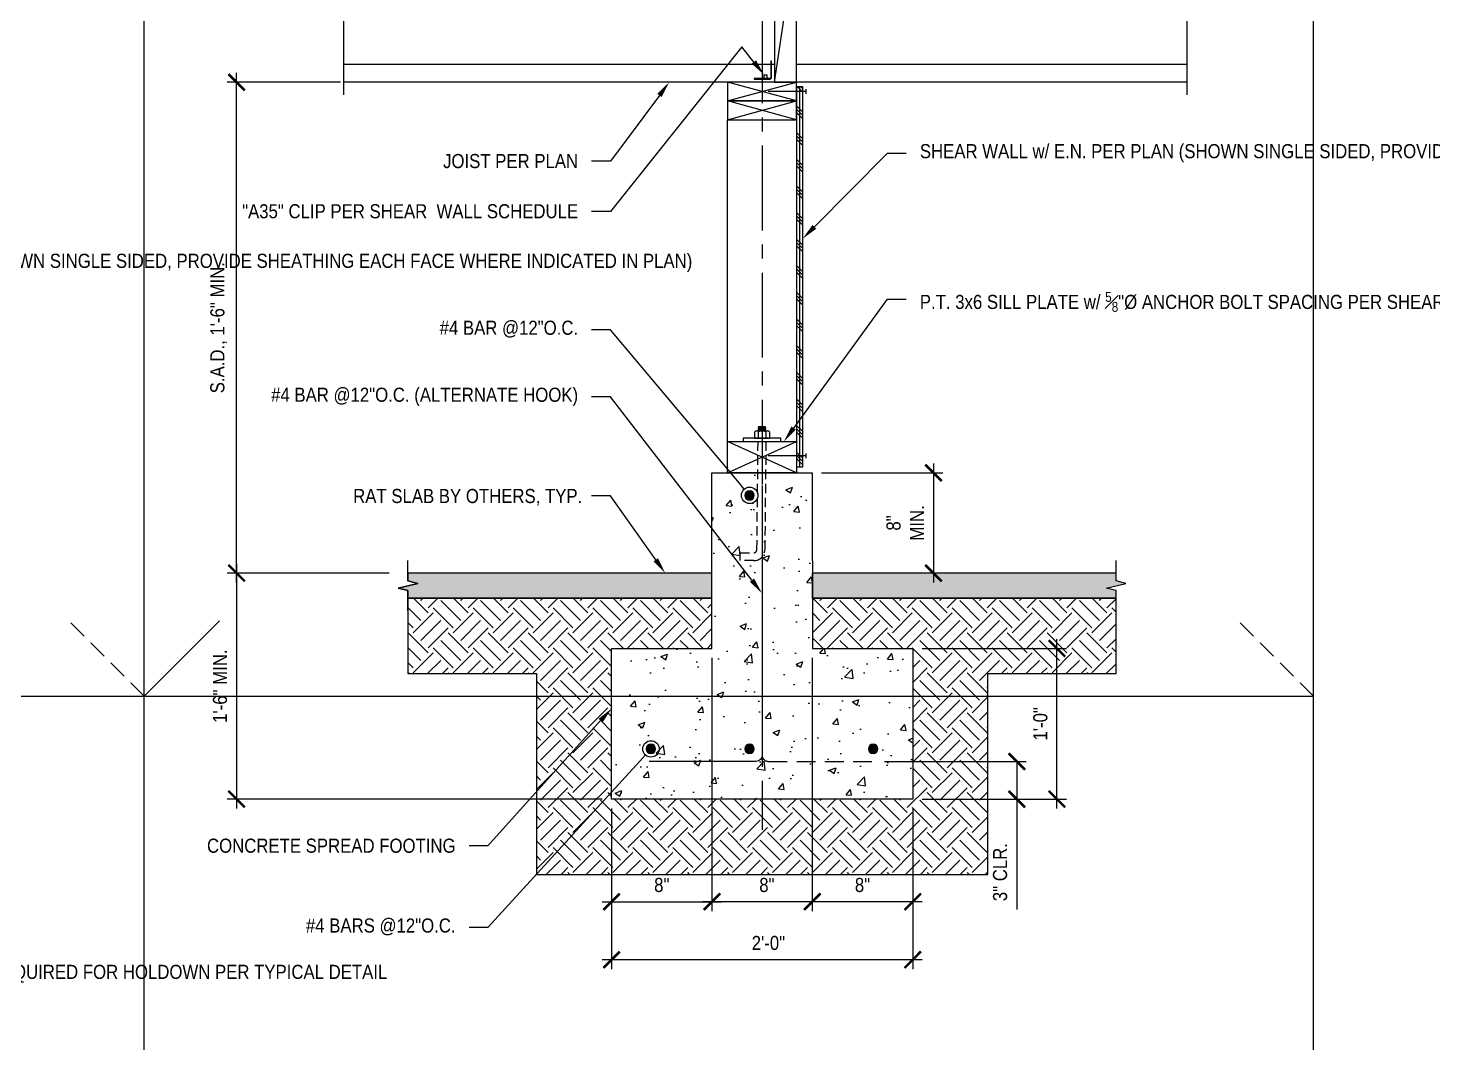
# Model space of a CAD drawing. Header units: inches. Extents: x -2661 to 42767, y -1222 to 9099.
# Drawn here: x -1065.2 to -953.3, y 2015.9 to 2096.8 of the extents above; entities that cross this region are included whole.
import ezdxf
from ezdxf import colors
from ezdxf.entities.mleader import LeaderData, LeaderLine
from ezdxf.math import Vec2, Vec3

# ---------------------------------------------------------------- set-up
doc = ezdxf.new("R2010")
doc.units = ezdxf.units.IN
doc.header["$LTSCALE"] = 12
doc.header["$MEASUREMENT"] = 0
doc.header["$PDMODE"] = 3
for name, pattern in [('CENTER2', [1.125, 0.75, -0.125, 0.125, -0.125]), ('HIDDEN2', [0.1875, 0.125, -0.0625]), ('HIDDEN4', [0.09375, 0.0625, -0.03125])]:
    doc.linetypes.add(name, pattern=pattern)
doc.layers.get('0').update_dxf_attribs({"linetype": 'CONTINUOUS'})
doc.layers.get('DefPoints').update_dxf_attribs({"color": 251, "linetype": 'CONTINUOUS'})
doc.layers.add('DESIGNER COMMENTS', color=221, linetype='CONTINUOUS', plot=False)
doc.layers.add('S-ANNO-GRID-NONPLOT', color=251, linetype='CONTINUOUS', plot=False)
doc.layers.add('S-ANNO-NONPLOT', color=253, linetype='CONTINUOUS', plot=False, transparency=0.5)
for name, color, linetype in [('S-ANNO-NOTE', 4, 'CONTINUOUS'), ('S-ARCH', 1, 'CONTINUOUS'), ('S-BOLT', 2, 'CONTINUOUS'), ('S-BREAK', 2, 'CONTINUOUS'), ('S-CONC', 4, 'CONTINUOUS'), ('S-DIMS', 2, 'CONTINUOUS'), ('S-GRID', 1, 'CENTER2'), ('S-NAIL', 2, 'CONTINUOUS'), ('S-NOTE', 4, 'CONTINUOUS'), ('S-REBAR', 7, 'CONTINUOUS'), ('S-SIMPSON', 2, 'CONTINUOUS'), ('S-WOOD', 3, 'CONTINUOUS')]:
    doc.layers.add(name, color=color, linetype=linetype)
doc.layers.add('S-HATCH-SOIL', color=7, linetype='CONTINUOUS', true_color=0x8f8f8f, transparency=0.8)
doc.layers.add('S-POCHE-237', color=7, linetype='CONTINUOUS', true_color=0xededed, transparency=0.8)
doc.layers.add('S-HATCH2', color=2, linetype='CONTINUOUS', transparency=0.5)
doc.styles.add('Arial', font='arial.ttf', dxfattribs={"width": 0.85})
doc.dimstyles.new('DIM-12_Se', dxfattribs={"dimscale": 12, "dimtxt": 0.09375, "dimasz": 0.109375, "dimexe": 0.0625, "dimexo": 0.0625, "dimgap": 0.0625, "dimtad": 1, "dimdec": 4, "dimzin": 11, "dimdsep": 46, "dimlunit": 4, "dimtxsty": 'Arial', "dimblk": 'ARCHTICK', "dimcen": 0.125, "dimdle": 0.0625, "dimclrd": 256, "dimclre": 256, "dimclrt": 4, "dimadec": 0, "dimazin": 0, "dimtfac": 0.75, "dimtdec": 4, "dimtmove": 0, "dimatfit": 3, "dimfxl": 1, "dimfrac": 1, "dimtolj": 1, "dimtzin": 0, "dimarcsym": 0})

# ---------------------------------------------------------------- blocks, each defined once
blk = doc.blocks.new('Se_24x36_STARTERS_GRID')
for p, q in [((-93.21, -92), (-93.21, 276)), ((0, 92), (0, 184)), ((-93.21, 92), (-87.21, 98)), ((-186.42, 92), (-93.21, 92)), ((-93.21, 92), (0, 92)), ((0, 0), (0, 92))]:
    blk.add_line(p, q)
at = {"linetype": 'HIDDEN2'}
for p, q in [((-93.21, 92), (-99.21, 98)), ((0, 92), (-6, 98))]:
    blk.add_line(p, q, dxfattribs=at)
blk = doc.blocks.new('_ARCHTICK')
at = {"color": 0, "linetype": 'ByBlock', "const_width": 0.15}
blk.add_lwpolyline([(-0.5, -0.5), (0.5, 0.5)], dxfattribs=at)
blk = doc.blocks.new('*D2160')
at = {"layer": 'DefPoints', "color": 0, "transparency": 16777216}
for p in [(-1010.72, 2047.34), (-1002.72, 2047.34), (-1010.72, 2027.16)]:
    blk.add_point(p, dxfattribs=at)
at = {"layer": 'S-DIMS', "lineweight": -2, "transparency": 16777216}
for p, q in [((-1010.72, 2046.59), (-1010.72, 2026.41)), ((-1002.72, 2046.59), (-1002.72, 2026.41)), ((-1001.97, 2027.16), (-1011.47, 2027.16))]:
    blk.add_line(p, q, dxfattribs=at)
at = {"layer": 'S-DIMS', "lineweight": -2, "transparency": 16777216, "xscale": 1.3125, "yscale": 1.3125, "zscale": 1.3125, "rotation": 180}
blk.add_blockref('_ARCHTICK', (-1010.72, 2027.16), dxfattribs=at)
at = {"layer": 'S-DIMS', "lineweight": -2, "transparency": 16777216, "xscale": 1.3125, "yscale": 1.3125, "zscale": 1.3125}
blk.add_blockref('_ARCHTICK', (-1002.72, 2027.16), dxfattribs=at)
at = {"layer": 'S-DIMS', "color": 4, "transparency": 16777216, "insert": (-1006.34, 2028.49), "char_height": 1.125, "attachment_point": 5, "style": 'Arial'}
blk.add_mtext('\\A1;8"', dxfattribs=at)
blk = doc.blocks.new('*D2161')
at = {"layer": 'DefPoints', "color": 0, "transparency": 16777216}
for p in [(-1002.72, 2047.34), (-994.72, 2035.34), (-1002.72, 2027.16)]:
    blk.add_point(p, dxfattribs=at)
at = {"layer": 'S-DIMS', "lineweight": -2, "transparency": 16777216}
for p, q in [((-1002.72, 2046.59), (-1002.72, 2026.41)), ((-994.72, 2034.59), (-994.72, 2026.41)), ((-993.97, 2027.16), (-1003.47, 2027.16))]:
    blk.add_line(p, q, dxfattribs=at)
at = {"layer": 'S-DIMS', "lineweight": -2, "transparency": 16777216, "xscale": 1.3125, "yscale": 1.3125, "zscale": 1.3125, "rotation": 180}
blk.add_blockref('_ARCHTICK', (-1002.72, 2027.16), dxfattribs=at)
at = {"layer": 'S-DIMS', "lineweight": -2, "transparency": 16777216, "xscale": 1.3125, "yscale": 1.3125, "zscale": 1.3125}
blk.add_blockref('_ARCHTICK', (-994.72, 2027.16), dxfattribs=at)
at = {"layer": 'S-DIMS', "color": 4, "transparency": 16777216, "insert": (-998.72, 2028.49), "char_height": 1.125, "attachment_point": 5, "style": 'Arial'}
blk.add_mtext('\\A1;8"', dxfattribs=at)
blk = doc.blocks.new('*D2162')
at = {"layer": 'DefPoints', "color": 0, "transparency": 16777216}
for p in [(-1010.72, 2047.34), (-1018.72, 2035.34), (-1010.72, 2027.16)]:
    blk.add_point(p, dxfattribs=at)
at = {"layer": 'S-DIMS', "lineweight": -2, "transparency": 16777216}
for p, q in [((-1010.72, 2046.59), (-1010.72, 2026.41)), ((-1018.72, 2034.59), (-1018.72, 2026.41)), ((-1019.47, 2027.16), (-1009.97, 2027.16))]:
    blk.add_line(p, q, dxfattribs=at)
at = {"layer": 'S-DIMS', "lineweight": -2, "transparency": 16777216, "xscale": 1.3125, "yscale": 1.3125, "zscale": 1.3125, "rotation": 180}
blk.add_blockref('_ARCHTICK', (-1018.72, 2027.16), dxfattribs=at)
at = {"layer": 'S-DIMS', "lineweight": -2, "transparency": 16777216, "xscale": 1.3125, "yscale": 1.3125, "zscale": 1.3125}
blk.add_blockref('_ARCHTICK', (-1010.72, 2027.16), dxfattribs=at)
at = {"layer": 'S-DIMS', "color": 4, "transparency": 16777216, "insert": (-1014.72, 2028.49), "char_height": 1.125, "attachment_point": 5, "style": 'Arial'}
blk.add_mtext('\\A1;8"', dxfattribs=at)
blk = doc.blocks.new('*D2163')
at = {"layer": 'DefPoints', "color": 0, "transparency": 16777216}
for p in [(-997.72, 2038.34), (-986.42, 2038.34), (-994.72, 2035.34)]:
    blk.add_point(p, dxfattribs=at)
at = {"layer": 'S-DIMS', "lineweight": -2, "transparency": 16777216}
for p, q in [((-996.97, 2038.34), (-985.67, 2038.34)), ((-986.42, 2038.34), (-986.42, 2034.59)), ((-993.97, 2035.34), (-985.67, 2035.34)), ((-986.42, 2035.34), (-986.42, 2026.54))]:
    blk.add_line(p, q, dxfattribs=at)
at = {"layer": 'S-DIMS', "lineweight": -2, "transparency": 16777216, "xscale": 1.3125, "yscale": 1.3125, "zscale": 1.3125}
for p, rotation in [((-986.42, 2038.34), 90), ((-986.42, 2035.34), 270)]:
    blk.add_blockref('_ARCHTICK', p, dxfattribs=dict(at, rotation=rotation))
at = {"layer": 'S-DIMS', "color": 4, "transparency": 16777216, "insert": (-987.75, 2029.52), "char_height": 1.125, "attachment_point": 5, "rotation": 90, "style": 'Arial'}
blk.add_mtext('\\A1;3" CLR.', dxfattribs=at)
blk = doc.blocks.new('*D2164')
at = {"layer": 'DefPoints', "color": 0, "transparency": 16777216}
for p in [(-1048.61, 2092.46), (-1039.59, 2092.46), (-1035.69, 2053.34)]:
    blk.add_point(p, dxfattribs=at)
at = {"layer": 'S-DIMS', "lineweight": -2, "transparency": 16777216}
for p, q in [((-1048.61, 2052.59), (-1048.61, 2093.21)), ((-1040.34, 2092.46), (-1049.36, 2092.46)), ((-1036.44, 2053.34), (-1049.36, 2053.34))]:
    blk.add_line(p, q, dxfattribs=at)
at = {"layer": 'S-DIMS', "lineweight": -2, "transparency": 16777216, "xscale": 1.3125, "yscale": 1.3125, "zscale": 1.3125}
for p, rotation in [((-1048.61, 2092.46), 90), ((-1048.61, 2053.34), 270)]:
    blk.add_blockref('_ARCHTICK', p, dxfattribs=dict(at, rotation=rotation))
at = {"layer": 'S-DIMS', "color": 4, "transparency": 16777216, "insert": (-1050.04, 2072.9), "char_height": 1.125, "attachment_point": 5, "rotation": 90, "style": 'Arial'}
blk.add_mtext('\\A1;S.A.D., 1\'-6" MIN.', dxfattribs=at)
blk = doc.blocks.new('*D2165')
at = {"layer": 'DefPoints', "color": 0, "transparency": 16777216}
for p in [(-994.72, 2047.34), (-983.22, 2047.34), (-994.72, 2035.34)]:
    blk.add_point(p, dxfattribs=at)
at = {"layer": 'S-DIMS', "lineweight": -2, "transparency": 16777216}
for p, q in [((-983.22, 2034.59), (-983.22, 2048.09)), ((-993.97, 2047.34), (-982.47, 2047.34)), ((-993.97, 2035.34), (-982.47, 2035.34))]:
    blk.add_line(p, q, dxfattribs=at)
at = {"layer": 'S-DIMS', "lineweight": -2, "transparency": 16777216, "xscale": 1.3125, "yscale": 1.3125, "zscale": 1.3125}
for p, rotation in [((-983.22, 2047.34), 90), ((-983.22, 2035.34), 270)]:
    blk.add_blockref('_ARCHTICK', p, dxfattribs=dict(at, rotation=rotation))
at = {"layer": 'S-DIMS', "color": 4, "transparency": 16777216, "insert": (-984.54, 2041.34), "char_height": 1.125, "attachment_point": 5, "rotation": 90, "style": 'Arial'}
blk.add_mtext('\\A1;1\'-0"', dxfattribs=at)
blk = doc.blocks.new('*D2166')
at = {"layer": 'DefPoints', "color": 0, "transparency": 16777216}
for p in [(-1018.72, 2035.34), (-994.72, 2035.34), (-1018.72, 2022.54)]:
    blk.add_point(p, dxfattribs=at)
at = {"layer": 'S-DIMS', "lineweight": -2, "transparency": 16777216}
for p, q in [((-1018.72, 2034.59), (-1018.72, 2021.79)), ((-994.72, 2034.59), (-994.72, 2021.79)), ((-993.97, 2022.54), (-1019.47, 2022.54))]:
    blk.add_line(p, q, dxfattribs=at)
at = {"layer": 'S-DIMS', "lineweight": -2, "transparency": 16777216, "xscale": 1.3125, "yscale": 1.3125, "zscale": 1.3125, "rotation": 180}
blk.add_blockref('_ARCHTICK', (-1018.72, 2022.54), dxfattribs=at)
at = {"layer": 'S-DIMS', "lineweight": -2, "transparency": 16777216, "xscale": 1.3125, "yscale": 1.3125, "zscale": 1.3125}
blk.add_blockref('_ARCHTICK', (-994.72, 2022.54), dxfattribs=at)
at = {"layer": 'S-DIMS', "color": 4, "transparency": 16777216, "insert": (-1006.22, 2023.87), "char_height": 1.125, "attachment_point": 5, "style": 'Arial'}
blk.add_mtext('\\A1;2\'-0"', dxfattribs=at)
blk = doc.blocks.new('_DotBlank')
at = {"color": 0, "lineweight": -2}
blk.add_line((-0.5, 0), (-1, 0), dxfattribs=at)
blk.add_circle((0, 0), 0.5, dxfattribs=at)
blk = doc.blocks.new('NUT-SM-THREADS-new')
for p, q in [((-0.94, 0.81), (-0.94, 0)), ((-0.94, 0), (-0.84, 0)), ((-0.84, 0), (0.84, 0)), ((-0.7, 0.94), (0.7, 0.94)), ((0.39, 1.44), (-0.5, 1.44)), ((-0.5, 1.44), (-0.39, 1.37)), ((-0.5, 1.31), (-0.39, 1.37)), ((0.5, 1.25), (-0.5, 1.31)), ((-0.5, 1.31), (-0.39, 1.25)), ((-0.5, 1.19), (-0.39, 1.25)), ((0.5, 1.12), (-0.5, 1.19)), ((-0.5, 1.19), (-0.39, 1.12)), ((-0.5, 1.06), (-0.39, 1.12)), ((0.5, 1), (-0.5, 1.06)), ((-0.5, 1.06), (-0.39, 1)), ((-0.5, 0.94), (-0.39, 1)), ((-0.47, 0.81), (-0.47, 0)), ((-0.39, 1.37), (0.39, 1.31)), ((-0.39, 1.25), (0.39, 1.19)), ((-0.39, 1.12), (0.39, 1.06)), ((-0.39, 1), (0.39, 0.94)), ((0.5, 1.37), (-0.09, 1.41)), ((0.39, 1.44), (0.39, 1.44)), ((0.39, 1.44), (0.5, 1.37)), ((0.39, 1.31), (0.5, 1.37)), ((0.39, 1.31), (0.5, 1.25)), ((0.39, 1.19), (0.5, 1.25)), ((0.39, 1.19), (0.5, 1.12)), ((0.39, 1.06), (0.5, 1.12)), ((0.39, 1.06), (0.5, 1)), ((0.39, 0.94), (0.5, 1)), ((0.47, 0.81), (0.47, 0)), ((0.84, 0), (0.94, 0)), ((0.94, 0.81), (0.94, 0))]:
    blk.add_line(p, q)
for centre, radius, start, end in [((-0.7, 0.65), 0.283, 33.8901, 146.1099), ((0, -0.01), 0.943, 60.1583, 119.8417), ((0.7, 0.65), 0.283, 33.8901, 146.1099)]:
    blk.add_arc(centre, radius, start, end)
blk = doc.blocks.new('NUT-w-3in-WASHER-sm-new')
at = {"layer": 'S-BOLT'}
blk.add_lwpolyline([(-1.5, 0), (1.5, 0), (1.5, 0.25), (-1.5, 0.25)], close=True, dxfattribs=at)
at = {"layer": 'S-BOLT', "xscale": 0.625, "yscale": 0.625, "zscale": 0.625}
blk.add_blockref('NUT-SM-THREADS-new', (0, 0.25), dxfattribs=at)
blk = doc.blocks.new('10d')
at = {"color": 3}
blk.add_line((0.19, 0.25), (-0.19, 0.25), dxfattribs=at)
at = {"color": 2}
blk.add_line((0, 0.25), (0, -2.75), dxfattribs=at)
blk = doc.blocks.new('*U1664')
at = {"color": 0, "linetype": 'ByBlock'}
blk.add_lwpolyline([(2, 0), (0.38, 0), (0.19, -0.78), (-0.19, 0.78), (-0.38, 0), (-2, 0)], dxfattribs=at)
blk = doc.blocks.new('*U521')
h = blk.add_hatch(color=256)
h.dxf.hatch_style = 1
h.paths.add_polyline_path([(0.375, 0, 1), (-0.375, 0, 1)])
at = {"color": 0}
blk.add_circle((0, 0), 0.375, dxfattribs=at)
blk = doc.blocks.new('*U2091')
blk.add_lwpolyline([(-1.625, 0.296875), (-1.625, 0.25), (-0.354, 0.25, 0.4142135624), (-0.25, 0.354), (-0.25, 1.671875), (-0.296875, 1.671875), (-0.296875, 0.348875, -0.4142135624), (-0.348875, 0.296875)], format="xyb", close=True)
blk.add_lwpolyline([(-0.827875, 0.296875), (-0.827875, 0.578141), (-0.609625, 0.57813), (-0.609625, 0.296875)])
blk = doc.blocks.new('*D2188')
at = {"layer": 'DefPoints', "color": 0, "transparency": 16777216}
for p in [(-1048.61, 2053.34), (-1048.61, 2035.34), (-1018.72, 2035.34)]:
    blk.add_point(p, dxfattribs=at)
at = {"layer": 'S-DIMS', "lineweight": -2, "transparency": 16777216}
for p, q in [((-1048.61, 2054.09), (-1048.61, 2034.59)), ((-1019.47, 2035.34), (-1049.36, 2035.34))]:
    blk.add_line(p, q, dxfattribs=at)
at = {"layer": 'S-DIMS', "lineweight": -2, "transparency": 16777216, "xscale": 1.3125, "yscale": 1.3125, "zscale": 1.3125}
for p, rotation in [((-1048.61, 2053.34), 90), ((-1048.61, 2035.34), 270)]:
    blk.add_blockref('_ARCHTICK', p, dxfattribs=dict(at, rotation=rotation))
at = {"layer": 'S-DIMS', "color": 4, "transparency": 16777216, "insert": (-1049.93, 2044.34), "char_height": 1.125, "attachment_point": 5, "rotation": 90, "style": 'Arial'}
blk.add_mtext('\\A1;1\'-6" MIN.', dxfattribs=at)
blk = doc.blocks.new('*D2189')
at = {"layer": 'DefPoints', "color": 0, "transparency": 16777216}
for p in [(-1002.74, 2061.34), (-993.06, 2053.34), (-993.06, 2053.34)]:
    blk.add_point(p, dxfattribs=at)
at = {"layer": 'S-DIMS', "lineweight": -2, "transparency": 16777216}
for p, q in [((-993.06, 2062.09), (-993.06, 2052.59)), ((-1001.99, 2061.34), (-992.31, 2061.34))]:
    blk.add_line(p, q, dxfattribs=at)
at = {"layer": 'S-DIMS', "lineweight": -2, "transparency": 16777216, "xscale": 1.3125, "yscale": 1.3125, "zscale": 1.3125}
for p, rotation in [((-993.06, 2061.34), 90), ((-993.06, 2053.34), 270)]:
    blk.add_blockref('_ARCHTICK', p, dxfattribs=dict(at, rotation=rotation))
at = {"layer": 'S-DIMS', "color": 4, "transparency": 16777216, "insert": (-995.31, 2057.34), "char_height": 1.125, "attachment_point": 5, "rotation": 90, "style": 'Arial'}
blk.add_mtext('\\A1;8"\\PMIN.', dxfattribs=at)

msp = doc.modelspace()

# ---------------------------------------------------------------- hatches: boundary and pattern name
at = {"layer": 'S-HATCH-SOIL'}
h = msp.add_hatch(dxfattribs=at)
h.set_pattern_fill('EARTH', color=256, scale=9, angle=45, style=0)
h.set_pattern_definition([(45, (1012.679, 497.76), (0, 3.1819805), [2.25, -2.25]), (45, (1012.0824, 498.3567), (0, 3.1819805), [2.25, -2.25]), (45, (1011.4857, 498.9533), (0, 3.1819805), [2.25, -2.25]), (135, (1011.4857, 499.351), (-3.1819805, 4e-16), [2.25, -2.25]), (135, (1012.0824, 499.9477), (-3.1819805, 4e-16), [2.25, -2.25]), (135, (1012.679, 500.5443), (-3.1819805, 4e-16), [2.25, -2.25])])
h.paths.add_polyline_path([(-1024.71722, 2045.3386), (-1024.71722, 2029.3386), (-988.71722, 2029.3386), (-988.71722, 2045.3386), (-978.5115, 2045.3386), (-978.5115, 2051.3386), (-1002.71722, 2051.3386), (-1002.71722, 2047.3386), (-994.71722, 2047.3386), (-994.71722, 2035.3386), (-1018.71722, 2035.3386), (-1018.71722, 2047.3386), (-1010.71722, 2047.3386), (-1010.71722, 2051.3386), (-1034.94893, 2051.3386), (-1034.94893, 2045.3386)])
at = {"layer": 'S-HATCH2'}
h = msp.add_hatch(dxfattribs=at)
h.set_pattern_fill('AR-CONC', color=256, scale=0.75, style=0)
h.set_pattern_definition([(50, (0, 0), (5.379451, -0.470641), [0.5625, -6.1875]), (355, (0, 0), (-1.040635, 5.641441), [0.45, -4.95]), (100.45144, (0.4483, -0.039), (4.338816, 5.1708), [0.478051, -5.258566]), (46.1842, (0, 1.5), (8.00431, -1.241395), [0.84375, -9.28125]), (96.63564, (0.667, 1.3966), (7.009965, 7.30589), [0.717078, -7.887853]), (351.18416, (0, 1.5), (7.009965, 7.30589), [0.675, -7.425]), (21, (0.75, 1.125), (4.476803, -3.019642), [0.5625, -6.1875]), (326, (0.75, 1.125), (1.824865, 5.438625), [0.45, -4.95]), (71.45144, (1.123, 0.8734), (6.301668, 2.418984), [0.478051, -5.258566]), (37.5, (0, 0), (0.0911989, 2.4967039), [0, -4.89, 0, -5.025, 0, -4.96875]), (7.5, (0, 0), (1.9730215, 2.9580878), [0, -2.865, 0, -4.7775, 0, -1.89375]), (327.5, (-1.6725, 0), (4.0036683, -0.1691615), [0, -1.875, 0, -5.85, 0, -7.7625]), (317.5, (-2.4225, 0), (4.3738963, 0.7507874), [0, -2.4375, 0, -3.885, 0, -5.5125])])
h.paths.add_polyline_path([(-1010.71722, 2061.3386), (-1002.7432, 2061.3386), (-1002.71722, 2047.3386), (-994.71722, 2047.3386), (-994.71722, 2035.3386), (-1018.71722, 2035.3386), (-1018.71722, 2047.3386), (-1010.71722, 2047.3386)])
at = {"layer": 'S-POCHE-237'}
h = msp.add_hatch(color=256, dxfattribs=at)
h.dxf.hatch_style = 1
h.paths.add_polyline_path([(-1010.71722, 2051.3386), (-1010.71722, 2053.3386), (-1034.94893, 2053.3386), (-1034.94893, 2052.71718), (-1034.17058, 2052.52789), (-1035.72728, 2052.14931), (-1034.96451, 2051.96382), (-1034.94893, 2051.3386)])
h = msp.add_hatch(color=256, dxfattribs=at)
h.dxf.hatch_style = 1
h.paths.add_polyline_path([(-978.5115, 2051.3386), (-978.5115, 2051.96003), (-979.28985, 2052.14931), (-977.73315, 2052.52789), (-978.5115, 2052.71718), (-978.5115, 2053.3386), (-1002.7432, 2053.3386), (-1002.7432, 2051.3386)])
at = {"layer": 'S-WOOD'}
h = msp.add_hatch(dxfattribs=at)
h.set_pattern_fill('PLAST', color=1, scale=6, angle=-45, style=0)
h.set_pattern_definition([(315, (-1003.9802, 2087.9184), (1.06066, 1.06066), []), (315, (-1003.8476, 2088.051), (1.06066, 1.06066), []), (315, (-1003.715, 2088.1836), (1.06066, 1.06066), [])])
h.paths.add_polyline_path([(-1003.98021, 2092.0886), (-1003.98021, 2061.80428), (-1003.48021, 2061.80428), (-1003.48021, 2092.0886)])

# ---------------------------------------------------------------- linework, layer by layer
at = {"layer": 'S-ANNO-NONPLOT', "transparency": 33554495}
msp.add_lwpolyline([(-1034.94893, 2045.3386), (-1024.71722, 2045.3386), (-1024.71722, 2029.3386), (-988.71722, 2029.3386), (-988.71722, 2045.3386), (-978.5115, 2045.3386), (-978.5115, 2051.3386), (-1002.71722, 2051.3386), (-1002.71722, 2047.3386), (-994.71722, 2047.3386), (-994.71722, 2035.3386), (-1018.71722, 2035.3386), (-1018.71722, 2047.3386), (-1010.71722, 2047.3386), (-1010.71722, 2051.3386), (-1034.94893, 2051.3386)], close=True, dxfattribs=at)
at = {"layer": 'S-ARCH'}
for points in [[(-1010.71722, 2051.3386), (-1010.71722, 2053.3386), (-1034.94893, 2053.3386), (-1034.94893, 2052.71718), (-1034.17058, 2052.52789), (-1035.72728, 2052.14931), (-1034.96451, 2051.96382), (-1034.94893, 2051.3386)], [(-978.5115, 2051.3386), (-978.5115, 2051.96003), (-979.28985, 2052.14931), (-977.73315, 2052.52789), (-978.5115, 2052.71718), (-978.5115, 2053.3386), (-1002.7432, 2053.3386), (-1002.7432, 2051.3386)]]:
    msp.add_lwpolyline(points, close=True, dxfattribs=at)
at = {"layer": 'S-BREAK'}
for points in [[(-1040.09212, 2109.11052), (-1040.09212, 2098.92563), (-1039.05432, 2098.67325), (-1041.12992, 2098.16849), (-1040.09212, 2097.9161), (-1040.09212, 2091.4636)], [(-972.87924, 2109.11052), (-972.87924, 2098.92563), (-971.84144, 2098.67325), (-973.91704, 2098.16849), (-972.87924, 2097.9161), (-972.87924, 2091.4636)]]:
    msp.add_lwpolyline(points, dxfattribs=at)
at = {"layer": 'S-CONC'}
msp.add_lwpolyline([(-1010.71722, 2061.3386), (-1010.71722, 2061.3386), (-1010.71722, 2061.3386), (-1002.7432, 2061.3386), (-1002.71722, 2047.3386), (-994.71722, 2047.3386), (-994.71722, 2035.3386), (-1018.71722, 2035.3386), (-1018.71722, 2047.3386), (-1010.71722, 2047.3386)], close=True, dxfattribs=at)
at = {"layer": 'S-GRID', "color": 1, "linetype": 'CENTER2', "ltscale": 0.75}
msp.add_line((-1006.73021, 2138.03131), (-1006.73021, 2032.89941), dxfattribs=at)
at = {"layer": 'S-REBAR'}
msp.add_lwpolyline([(-1006.71722, 2060.3386), (-1006.71722, 2038.8386, -0.414213562), (-1007.21722, 2038.3386), (-1015.71722, 2038.3386)], format="xyb", dxfattribs=at)
at = {"layer": 'S-REBAR', "linetype": 'HIDDEN2'}
msp.add_lwpolyline([(-1006.71722, 2038.8386, 0.414213562), (-1006.21722, 2038.3386), (-997.71722, 2038.3386)], format="xyb", dxfattribs=at)
at = {"layer": 'S-SIMPSON', "linetype": 'HIDDEN4'}
msp.add_lwpolyline([(-1008.48021, 2054.9636), (-1007.38646, 2054.9636, 0.414213562), (-1007.13646, 2055.2136), (-1007.04271, 2063.8386), (-1006.41771, 2063.8386), (-1006.51146, 2055.2136, -0.414213562), (-1007.38646, 2054.3386), (-1008.48021, 2054.3386)], format="xyb", close=True, dxfattribs=at)
at = {"layer": 'S-WOOD', "color": 2}
for p, q in [((-1005.73021, 2092.4636), (-1003.98021, 2104.31434)), ((-1003.98021, 2090.9636), (-1009.48021, 2092.4636)), ((-1009.48021, 2090.9636), (-1003.98021, 2092.4636)), ((-1003.98021, 2089.4636), (-1009.48021, 2090.9636)), ((-1009.48021, 2089.4636), (-1003.98021, 2090.9636)), ((-1009.48021, 2061.3386), (-1003.98021, 2063.8386)), ((-1003.98021, 2061.3386), (-1009.48021, 2063.8386))]:
    msp.add_line(p, q, dxfattribs=at)
at = {"layer": 'S-WOOD', "color": 1}
msp.add_line((-1003.73021, 2092.0886), (-1003.73021, 2061.80428), dxfattribs=at)
at = {"layer": 'S-WOOD'}
for points in [[(-1005.73021, 2092.4636), (-1003.98021, 2092.4636), (-1003.98021, 2104.3386), (-1005.73021, 2104.3386)], [(-1009.48021, 2092.4636), (-1009.48021, 2090.9636), (-1003.98021, 2090.9636), (-1003.98021, 2092.4636)], [(-1003.98021, 2092.0886), (-1003.98021, 2061.80428), (-1003.48021, 2061.80428), (-1003.48021, 2092.0886)], [(-1009.48021, 2090.9636), (-1009.48021, 2089.4636), (-1003.98021, 2089.4636), (-1003.98021, 2090.9636)], [(-1003.98021, 2063.8386), (-1003.98021, 2061.3386), (-1009.48021, 2061.3386), (-1009.48021, 2063.8386)]]:
    msp.add_lwpolyline(points, close=True, dxfattribs=at)
at = {"layer": 'S-WOOD', "color": 2}
for points in [[(-1005.73021, 2093.87814), (-1040.09212, 2093.87814)], [(-972.87924, 2093.87814), (-1003.98021, 2093.87814)]]:
    msp.add_lwpolyline(points, dxfattribs=at)
at = {"layer": 'S-WOOD'}
for points in [[(-972.87924, 2092.4636), (-1040.09212, 2092.4636), (-1040.09212, 2092.4636)], [(-1009.48021, 2061.80428), (-1009.48021, 2089.4636), (-1003.98021, 2089.4636), (-1003.98021, 2061.80428)]]:
    msp.add_lwpolyline(points, dxfattribs=at)

# ---------------------------------------------------------------- block references
at = {"layer": 'S-ANNO-GRID-NONPLOT'}
msp.add_blockref('Se_24x36_STARTERS_GRID', (-962.77277, 1951.54657), dxfattribs=at)
at = {"layer": 'S-ARCH', "rotation": 270}
for p in [(-1034.94893, 2052.3386), (-978.5115, 2052.3386)]:
    msp.add_blockref('*U1664', p, dxfattribs=at)
at = {"layer": 'S-NAIL', "xscale": -1, "rotation": 270}
for p in [(-1003.48021, 2091.7136), (-1003.48021, 2062.69825)]:
    msp.add_blockref('10d', p, dxfattribs=at)
at = {"layer": 'S-REBAR', "linetype": 'ByBlock', "xscale": -1, "rotation": 180}
for p in [(-1007.71722, 2059.53884), (-1015.58316, 2039.3386), (-1007.71722, 2039.3386), (-997.88015, 2039.3386)]:
    msp.add_blockref('*U521', p, dxfattribs=at)
at = {"layer": 'S-SIMPSON'}
msp.add_blockref('*U2091', (-1005.73021, 2092.4636), dxfattribs=at)
at = {"layer": 'S-WOOD'}
msp.add_blockref('NUT-w-3in-WASHER-sm-new', (-1006.73021, 2063.8386), dxfattribs=at)

# ---------------------------------------------------------------- dimensions: what is measured, and where the dimension line sits
at = {"layer": 'S-DIMS'}
for base, p1, p2, text, picture, middle in [((-1048.61002, 2092.4636), (-1035.68594, 2053.3386), (-1039.59212, 2092.4636), 'S.A.D., 1\'-6" MIN.', '*D2164', (-1048.61002, 2072.9011)), ((-986.41572, 2038.3386), (-994.71722, 2035.3386), (-997.71722, 2038.3386), '<> CLR.', '*D2163', (-986.41572, 2029.52043))]:
    dim = msp.add_linear_dim(base=base, p1=p1, p2=p2, angle=270, text=text, dimstyle='DIM-12_Se', dxfattribs=at)
    dim.commit()
    dim.dimension.update_dxf_attribs({"geometry": picture, "text_midpoint": middle, "dimtype": 160})
for base, p1, p2, text, picture, middle in [((-993.06063, 2053.3386), (-1002.7432, 2061.3386), (-993.06063, 2053.3386), '<>\\PMIN.', '*D2189', (-995.31293, 2057.3386)), ((-1048.61002, 2035.3386), (-1048.61002, 2053.3386), (-1018.71722, 2035.3386), '<> MIN.', '*D2188', (-1049.93441, 2044.3386))]:
    dim = msp.add_linear_dim(base=base, p1=p1, p2=p2, angle=90, text=text, dimstyle='DIM-12_Se', dxfattribs=at)
    dim.commit()
    dim.dimension.update_dxf_attribs({"geometry": picture, "text_midpoint": middle})
for base, p1, p2, angle, picture, middle in [((-983.21718, 2047.3386), (-994.71722, 2035.3386), (-994.71722, 2047.3386), 270, '*D2165', (-983.21718, 2041.3386)), ((-1010.71722, 2027.16072), (-1002.71722, 2047.3386), (-1010.71722, 2047.3386), 180, '*D2160', (-1006.34222, 2027.16072)), ((-1002.71722, 2027.16072), (-994.71722, 2035.3386), (-1002.71722, 2047.3386), 180, '*D2161', (-998.71722, 2027.16072)), ((-1018.71722, 2022.54255), (-994.71722, 2035.3386), (-1018.71722, 2035.3386), 180, '*D2166', (-1006.21722, 2022.54255))]:
    dim = msp.add_linear_dim(base=base, p1=p1, p2=p2, angle=angle, dimstyle='DIM-12_Se', dxfattribs=at)
    dim.commit()
    dim.dimension.update_dxf_attribs({"geometry": picture, "text_midpoint": middle, "dimtype": 160})
dim = msp.add_linear_dim(base=(-1010.71722, 2027.16072), p1=(-1018.71722, 2035.3386), p2=(-1010.71722, 2047.3386), dimstyle='DIM-12_Se', dxfattribs=at)
dim.commit()
dim.dimension.update_dxf_attribs({"geometry": '*D2162', "text_midpoint": (-1014.71722, 2027.16072), "dimtype": 160})

# ---------------------------------------------------------------- leaders
at = {"layer": 'DESIGNER COMMENTS'}
ml = msp.add_multileader_mtext('Standard', dxfattribs=at)
ml.set_content('\\A1;{\\C221;**OR REMOVE BLOCKING  AND CHECK STEEL BEAM FOR COMPRESSION/FULLY UNBRACED**}', color=4, style='Arial')
ml.set_leader_properties(color=2)
ml.build(insert=Vec2(0, 0))
ml.multileader.update_dxf_attribs({"dogleg_length": 0.36, "arrow_head_size": 1.3125, "scale": 12})
ctx = ml.context
ctx.base_point, ctx.scale, ctx.char_height, ctx.arrow_head_size, ctx.landing_gap_size, ctx.plane_origin = Vec3(-821.89359, 2812.87241), 12, 1.125, 1.3125, 1.08, Vec3(-798.84089, 3112.57783)
ctx.text_align_type = 2
notes = []
notes.append((ctx, [(0, (0, 0, 0), (0, 0), (1, 0), 1, [])]))
ctx.mtext.insert, ctx.mtext.width, ctx.mtext.alignment, ctx.mtext.flow_direction = Vec3(-803.19341, 2813.4445), 18.6130968, 3, 5
ml = msp.add_multileader_mtext('Standard', dxfattribs=at)
ml.set_content('\\A1;{\\C221;**OR REMOVE BLOCKING  AND CHECK STEEL BEAM FOR COMPRESSION/FULLY UNBRACED**}', color=4, style='Arial')
ml.set_leader_properties(color=2)
ml.build(insert=Vec2(0, 0))
ml.multileader.update_dxf_attribs({"dogleg_length": 0.36, "arrow_head_size": 1.3125, "scale": 12})
ctx = ml.context
ctx.base_point, ctx.scale, ctx.char_height, ctx.arrow_head_size, ctx.landing_gap_size, ctx.plane_origin = Vec3(-919.29777, 2809.54938), 12, 1.125, 1.3125, 1.08, Vec3(-896.24507, 3109.25481)
ctx.text_align_type = 2
notes.append((ctx, [(0, (0, 0, 0), (0, 0), (1, 0), 1, [])]))
ctx.mtext.insert, ctx.mtext.width, ctx.mtext.alignment, ctx.mtext.flow_direction = Vec3(-900.59759, 2810.12148), 18.6130968, 3, 5
ml = msp.add_multileader_mtext('Standard', dxfattribs=at)
ml.set_content('\\A1;{\\C221;**OR REMOVE BLOCKING  AND CHECK STEEL BEAM FOR COMPRESSION/FULLY UNBRACED**}', color=4, style='Arial')
ml.set_leader_properties(color=2)
ml.build(insert=Vec2(0, 0))
ml.multileader.update_dxf_attribs({"dogleg_length": 0.36, "arrow_head_size": 1.3125, "scale": 12})
ctx = ml.context
ctx.base_point, ctx.scale, ctx.char_height, ctx.arrow_head_size, ctx.landing_gap_size, ctx.plane_origin = Vec3(-801.79391, 2704.25533), 12, 1.125, 1.3125, 1.08, Vec3(-778.74122, 3003.96076)
ctx.text_align_type = 2
notes.append((ctx, [(0, (0, 0, 0), (0, 0), (1, 0), 1, [])]))
ctx.mtext.insert, ctx.mtext.width, ctx.mtext.alignment, ctx.mtext.flow_direction = Vec3(-783.09374, 2704.82743), 18.6130968, 3, 5
ml = msp.add_multileader_mtext('Standard', dxfattribs=at)
ml.set_content('\\A1;{\\C221;**OR REMOVE BLOCKING  AND CHECK STEEL BEAM FOR COMPRESSION/FULLY UNBRACED**}', color=4, style='Arial')
ml.set_leader_properties(color=2)
ml.build(insert=Vec2(0, 0))
ml.multileader.update_dxf_attribs({"dogleg_length": 0.36, "arrow_head_size": 1.3125, "scale": 12})
ctx = ml.context
ctx.base_point, ctx.scale, ctx.char_height, ctx.arrow_head_size, ctx.landing_gap_size, ctx.plane_origin = Vec3(-899.76304, 2702.80006), 12, 1.125, 1.3125, 1.08, Vec3(-876.71034, 3002.50548)
ctx.text_align_type = 2
notes.append((ctx, [(0, (0, 0, 0), (0, 0), (1, 0), 1, [])]))
ctx.mtext.insert, ctx.mtext.width, ctx.mtext.alignment, ctx.mtext.flow_direction = Vec3(-881.06286, 2703.37215), 18.6130968, 3, 5
ml = msp.add_multileader_mtext('Standard', dxfattribs=at)
ml.set_content('\\A1;{\\C221;**OR REMOVE BLOCKING  AND CHECK STEEL BEAM FOR COMPRESSION/FULLY UNBRACED**}', color=4, style='Arial')
ml.set_leader_properties(color=2)
ml.build(insert=Vec2(0, 0))
ml.multileader.update_dxf_attribs({"dogleg_length": 0.36, "arrow_head_size": 1.3125, "scale": 12})
ctx = ml.context
ctx.base_point, ctx.scale, ctx.char_height, ctx.arrow_head_size, ctx.landing_gap_size, ctx.plane_origin = Vec3(-912.68205, 2632.22233), 12, 1.125, 1.3125, 1.08, Vec3(-889.62935, 2924.45911)
ctx.text_align_type = 2
notes.append((ctx, [(0, (0, 0, 0), (0, 0), (1, 0), 1, [])]))
ctx.mtext.insert, ctx.mtext.width, ctx.mtext.alignment, ctx.mtext.flow_direction = Vec3(-893.98187, 2632.79442), 18.6130968, 3, 5
at = {"layer": 'S-ANNO-NOTE'}
ml = msp.add_multileader_mtext('Standard', dxfattribs=at)
ml.set_content('\\A1;RAT SLAB BY OTHERS, TYP.', color=256, style='Arial')
ml.set_leader_properties(color=2)
ml.build(insert=Vec2(0, 0))
ml.multileader.update_dxf_attribs({"dogleg_length": 0.36, "arrow_head_size": 1.3125, "scale": 12})
ctx = ml.context
ctx.base_point, ctx.scale, ctx.char_height, ctx.arrow_head_size, ctx.landing_gap_size, ctx.plane_origin = Vec3(-1036.50621, 2059.49041), 12, 1.125, 1.3125, 0.75, Vec3(-970.08803, 2351.5318)
ctx.text_align_type = 2
notes.append((ctx, [(0, (1, 1, 0), (-1018.80892, 2059.49041), (-1, 0), 1.5, [(0, [(-1014.43947, 2053.3386)], 0, [])])]))
ctx.mtext.insert, ctx.mtext.rotation, ctx.mtext.width, ctx.mtext.alignment, ctx.mtext.flow_direction = Vec3(-1021.05892, 2060.05291), 6.283185307, 17.75, 3, 5
ml = msp.add_multileader_mtext('Standard', dxfattribs=at)
ml.set_content('\\A1;{\\C4;CONCRETE SPREAD FOOTING}', color=4, style='Arial')
ml.set_leader_properties(color=2)
ml.build(insert=Vec2(0, 0))
ml.multileader.update_dxf_attribs({"dogleg_length": 0.36, "arrow_head_size": 1.3125, "scale": 12})
ctx = ml.context
ctx.base_point, ctx.scale, ctx.char_height, ctx.arrow_head_size, ctx.landing_gap_size, ctx.plane_origin = Vec3(-1045.45837, 2031.61624), 12, 1.125, 1.3125, 1.08, Vec3(-1041.5126, 2333.93702)
ctx.text_align_type = 2
notes.append((ctx, [(1, (1, 1, 0), (-1028.57524, 2031.61624), (-1, 0), 1.5, [(0, [(-1018.71722, 2042.56447)], 0, [])])]))
ctx.mtext.insert, ctx.mtext.width, ctx.mtext.alignment, ctx.mtext.flow_direction = Vec3(-1031.15524, 2032.18833), 19.5918972, 3, 5
at = {"layer": 'S-NOTE'}
ml = msp.add_multileader_mtext('Standard', dxfattribs=at)
ml.set_content('"A35" CLIP PER SHEAR  WALL SCHEDULE', color=4, style='Arial')
ml.set_leader_properties(color=2)
ml.build(insert=Vec2(0, 0))
ml.multileader.update_dxf_attribs({"dogleg_length": 0.36, "arrow_head_size": 1.3125, "scale": 12})
ctx = ml.context
ctx.base_point, ctx.scale, ctx.char_height, ctx.arrow_head_size, ctx.landing_gap_size, ctx.plane_origin = Vec3(-1037.1486, 2082.1695), 12, 1.125, 1.3125, 1.08, Vec3(-2544.67799, 2374.87455)
ctx.text_align_type = 2
notes.append((ctx, [(1, (1, 1, 0), (-1018.80892, 2082.1695), (-1, 0), 1.5, [(0, [(-1006.55809, 2093.04175), (-1008.33287, 2095.27524)], 0, [])])]))
ctx.mtext.insert, ctx.mtext.width, ctx.mtext.alignment, ctx.mtext.flow_direction = Vec3(-1021.38892, 2082.74159), 15.0720071, 3, 5
ml = msp.add_multileader_mtext('Standard', dxfattribs=at)
ml.set_content('\\A1;JOIST PER PLAN', color=4, style='Arial')
ml.set_leader_properties(color=2)
ml.build(insert=Vec2(0, 0))
ml.multileader.update_dxf_attribs({"dogleg_length": 0.36, "arrow_head_size": 1.3125, "scale": 12})
ctx = ml.context
ctx.base_point, ctx.scale, ctx.char_height, ctx.arrow_head_size, ctx.landing_gap_size, ctx.plane_origin = Vec3(-1033.08747, 2086.16858), 12, 1.125, 1.3125, 1.08, Vec3(-2465.50415, 2414.39683)
ctx.text_align_type = 2
notes.append((ctx, [(0, (1, 1, 0), (-1018.80892, 2086.16858), (-1, 0), 1.5, [(0, [(-1014.12385, 2092.4636)], 0, [])])]))
ctx.mtext.insert, ctx.mtext.width, ctx.mtext.alignment, ctx.mtext.flow_direction = Vec3(-1021.38892, 2086.74067), 19.4739507, 3, 5
ml = msp.add_multileader_mtext('Standard', dxfattribs=at)
ml.set_content('{\\C256;SHEAR WALL w/ E.N. PER PLAN (SHOWN SINGLE SIDED, PROVIDE SHEATHING EACH FACE WHERE INDICATED IN PLAN)}', color=4, style='Arial')
ml.set_leader_properties(color=2)
ml.build(insert=Vec2(0, 0))
ml.multileader.update_dxf_attribs({"dogleg_length": 0.36, "arrow_head_size": 1.3125, "scale": 12})
ctx = ml.context
ctx.base_point, ctx.scale, ctx.char_height, ctx.arrow_head_size, ctx.landing_gap_size, ctx.plane_origin = Vec3(-995.22918, 2086.80081), 12, 1.125, 1.3125, 1.08, Vec3(-2527.62531, 2382.14822)
notes.append((ctx, [(0, (1, 1, 0), (-996.72918, 2086.80081), (1, 0), 1.5, [(0, [(-1003.48021, 2080.00143)], 0, [])])]))
ctx.mtext.insert, ctx.mtext.width, ctx.mtext.flow_direction = Vec3(-994.14918, 2087.52869), 23.209046, 5
ml = msp.add_multileader_mtext('Standard', dxfattribs=at)
ml.set_content('{\\C256;SHEAR WALL w/ E.N. PER PLAN (SHOWN SINGLE SIDED, PROVIDE SHEATHING EACH FACE WHERE INDICATED IN PLAN)}', color=4, style='Arial')
ml.set_leader_properties(color=2)
ml.build(insert=Vec2(0, 0))
ml.multileader.update_dxf_attribs({"dogleg_length": 0.36, "arrow_head_size": 1.3125, "scale": 12})
ctx = ml.context
ctx.base_point, ctx.scale, ctx.char_height, ctx.arrow_head_size, ctx.landing_gap_size, ctx.plane_origin = Vec3(-1091.14836, 2078.06282), 12, 1.125, 1.3125, 1.08, Vec3(-2623.54449, 2373.41023)
notes.append((ctx, [(0, (1, 1, 0), (-1092.64836, 2078.06282), (1, 0), 1.5, [(0, [(-1099.39939, 2071.26343)], 0, [])])]))
ctx.mtext.insert, ctx.mtext.width, ctx.mtext.flow_direction = Vec3(-1090.06836, 2078.79069), 23.209046, 5
ml = msp.add_multileader_mtext('Standard', dxfattribs=at)
ml.set_content('\\A1;P.T. 3x6 SILL PLATE w/ {\\H0.7x;\\S5#8;\\H1.4286x;"%%C ANCHOR BOLT SPACING PER SHEARWALL SCHEDULE}', color=4, style='Arial')
ml.set_leader_properties(color=2)
ml.build(insert=Vec2(0, 0))
ml.multileader.update_dxf_attribs({"dogleg_length": 0.36, "arrow_head_size": 1.3125, "scale": 12})
ctx = ml.context
ctx.base_point, ctx.scale, ctx.char_height, ctx.arrow_head_size, ctx.landing_gap_size, ctx.plane_origin = Vec3(-995.22918, 2075.16989), 12, 1.125, 1.3125, 1.08, Vec3(518.77444, 2391.12347)
notes.append((ctx, [(1, (1, 1, 0), (-996.72918, 2075.16989), (1, 0), 1.5, [(0, [(-1004.97904, 2063.8386)], 0, [])])]))
ctx.mtext.insert, ctx.mtext.width, ctx.mtext.flow_direction = Vec3(-994.14918, 2075.74198), 22.8829772, 5
ml = msp.add_multileader_mtext('Standard', dxfattribs=at)
ml.set_content('\\A1;#4 BAR @12"O.C.', color=4, style='Arial')
ml.set_leader_properties(color=2)
ml.set_arrow_properties(name='DOTBLANK')
ml.build(insert=Vec2(0, 0))
ml.multileader.update_dxf_attribs({"dogleg_length": 0.36, "arrow_head_size": 1.3125, "scale": 12})
ctx = ml.context
ctx.base_point, ctx.scale, ctx.char_height, ctx.arrow_head_size, ctx.landing_gap_size, ctx.plane_origin = Vec3(-1033.37643, 2072.73109), 12, 1.125, 1.3125, 1.08, Vec3(-2471.73128, 2372.20767)
ctx.text_align_type = 2
notes.append((ctx, [(0, (1, 1, 0), (-1018.80892, 2072.73109), (-1, 0), 1.5, [(0, [(-1007.71722, 2059.53884)], 0, [])])]))
ctx.mtext.insert, ctx.mtext.width, ctx.mtext.alignment, ctx.mtext.flow_direction = Vec3(-1021.38892, 2073.45896), 22.8829772, 3, 5
ml = msp.add_multileader_mtext('Standard', dxfattribs=at)
ml.set_content('\\A1;#4 BAR @12"O.C. (ALTERNATE HOOK)', color=4, style='Arial')
ml.set_leader_properties(color=2)
ml.build(insert=Vec2(0, 0))
ml.multileader.update_dxf_attribs({"dogleg_length": 0.36, "arrow_head_size": 1.3125, "scale": 12})
ctx = ml.context
ctx.base_point, ctx.scale, ctx.char_height, ctx.arrow_head_size, ctx.landing_gap_size, ctx.plane_origin = Vec3(-1035.40308, 2067.39154), 12, 1.125, 1.3125, 1.08, Vec3(-2471.73128, 2358.58313)
ctx.text_align_type = 2
notes.append((ctx, [(0, (1, 1, 0), (-1018.80892, 2067.39154), (-1, 0), 1.5, [(0, [(-1006.73021, 2051.7441)], 0, [])])]))
ctx.mtext.insert, ctx.mtext.width, ctx.mtext.alignment, ctx.mtext.flow_direction = Vec3(-1021.38892, 2068.11941), 14.1967974, 3, 5
ml = msp.add_multileader_mtext('Standard', dxfattribs=at)
ml.set_content('\\A1;FOOTING BEYOND', color=4, style='Arial')
ml.set_leader_properties(color=2)
ml.build(insert=Vec2(0, 0))
ml.multileader.update_dxf_attribs({"dogleg_length": 0.36, "arrow_head_size": 1.3125, "scale": 12})
ctx = ml.context
ctx.base_point, ctx.scale, ctx.char_height, ctx.arrow_head_size, ctx.landing_gap_size, ctx.plane_origin = Vec3(-1083.84105, 2035.95823), 12, 1.125, 1.3125, 1.08, Vec3(-2623.05746, 2317.73236)
notes.append((ctx, [(0, (1, 1, 0), (-1085.34105, 2035.95823), (1, 0), 1.5, [(0, [(-1090.6364, 2041.25359)], 0, [])])]))
ctx.mtext.insert, ctx.mtext.width, ctx.mtext.flow_direction = Vec3(-1082.76105, 2036.53033), 20.9672773, 5
ml = msp.add_multileader_mtext('Standard', dxfattribs=at)
ml.set_content('\\A1;#4 BARS @12"O.C.', color=4, style='Arial')
ml.set_leader_properties(color=2)
ml.set_arrow_properties(name='DOTBLANK')
ml.build(insert=Vec2(0, 0))
ml.multileader.update_dxf_attribs({"dogleg_length": 0.36, "arrow_head_size": 1.3125, "scale": 12})
ctx = ml.context
ctx.base_point, ctx.scale, ctx.char_height, ctx.arrow_head_size, ctx.landing_gap_size, ctx.plane_origin = Vec3(-1044.03378, 2025.10196), 12, 1.125, 1.3125, 1.08, Vec3(510.42683, 2343.45594)
ctx.text_align_type = 2
notes.append((ctx, [(0, (1, 1, 0), (-1028.57524, 2025.10196), (-1, 0), 1.5, [(0, [(-1015.58316, 2039.3386)], 0, [])])]))
ctx.mtext.insert, ctx.mtext.width, ctx.mtext.alignment, ctx.mtext.flow_direction = Vec3(-1031.15524, 2025.82983), 22.8829772, 3, 5
ml = msp.add_multileader_mtext('Standard', dxfattribs=at)
ml.set_content('\\A1;DEEPEN FOOTING AS REQUIRED FOR HOLDOWN PER TYPICAL DETAIL', color=4, style='Arial')
ml.set_leader_properties(color=2)
ml.build(insert=Vec2(0, 0))
ml.multileader.update_dxf_attribs({"dogleg_length": 0.36, "arrow_head_size": 1.3125, "scale": 12})
ctx = ml.context
ctx.base_point, ctx.scale, ctx.char_height, ctx.arrow_head_size, ctx.landing_gap_size, ctx.plane_origin = Vec3(-1083.84105, 2021.56461), 12, 1.125, 1.3125, 1.08, Vec3(-2616.98717, 2312.05772)
notes.append((ctx, [(0, (1, 1, 0), (-1085.34105, 2021.56461), (1, 0), 1.5, [(0, [(-1093.41123, 2029.3386)], 0, [])])]))
ctx.mtext.insert, ctx.mtext.width, ctx.mtext.flow_direction = Vec3(-1082.76105, 2022.1367), 24.9891729, 5
for ctx, leaders in notes:
    for number, flags, end, landing, length, lines in leaders:
        leader = LeaderData()
        leader.index, (leader.has_last_leader_line, leader.has_dogleg_vector, leader.attachment_direction) = number, flags
        leader.last_leader_point, leader.dogleg_vector, leader.dogleg_length = Vec3(end), Vec3(landing), length
        for number, points, colour, breaks in lines:
            line = LeaderLine()
            line.index, line.vertices, line.color, line.breaks = number, Vec3.list(points), colors.encode_raw_color(colour), breaks
            leader.lines.append(line)
        ctx.leaders.append(leader)

doc.saveas('drawing.dxf')
